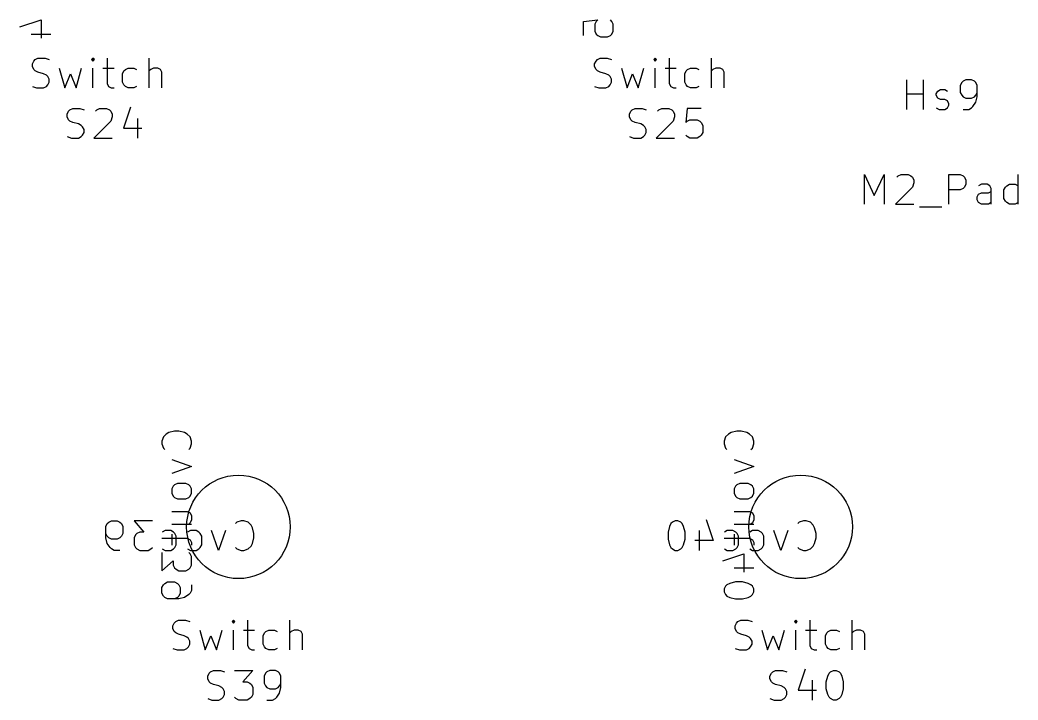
# Model space of a CAD drawing. Extents: x -8 to 301, y -173 to 11.
# Drawn here: x 177.87 to 211.6, y -48.35 to -25.36 of the extents above; entities that cross this region are included whole.
import ezdxf

# ---------------------------------------------------------------- set-up
doc = ezdxf.new("R2010")
doc.units = 0
doc.layers.add('BLACK', color=7, linetype='CONTINUOUS')

msp = doc.modelspace()

# ---------------------------------------------------------------- linework, layer by layer
at = {"layer": 'BLACK', "linetype": 'CONTINUOUS'}
for p, q in [((177.8672, -25.599999), (178.581485, -25.361904)), ((178.581485, -25.361904), (178.581485, -25.980951)), ((196.914819, -25.409523), (197.391009, -25.361904)), ((196.914819, -25.885713), (196.914819, -25.409523)), ((197.34339, -25.409523), (197.295771, -25.504761)), ((197.295771, -25.504761), (197.295771, -25.742856)), ((197.391009, -25.361904), (197.34339, -25.409523)), ((197.8672, -25.409523), (197.81958, -25.361904)), ((197.914819, -25.504761), (197.8672, -25.409523)), ((197.914819, -25.742856), (197.914819, -25.504761)), ((178.248152, -25.838094), (178.914819, -25.838094)), ((197.295771, -25.742856), (197.34339, -25.838094)), ((197.34339, -25.838094), (197.391009, -25.885713)), ((197.391009, -25.885713), (197.486247, -25.933332)), ((197.486247, -25.933332), (197.724342, -25.933332)), ((197.724342, -25.933332), (197.81958, -25.885713)), ((197.81958, -25.885713), (197.8672, -25.838094)), ((197.8672, -25.838094), (197.914819, -25.742856)), ((178.285714, -26.845295), (178.333333, -26.750057)), ((178.285714, -26.940533), (178.285714, -26.845295)), ((178.333333, -27.035771), (178.285714, -26.940533)), ((178.333333, -26.750057), (178.380952, -26.702438)), ((178.380952, -26.702438), (178.47619, -26.654819)), ((178.47619, -26.654819), (178.714285, -26.654819)), ((178.714285, -26.654819), (178.857142, -26.702438)), ((180.333333, -26.654819), (180.285714, -26.702438)), ((180.285714, -26.702438), (180.333333, -26.750057)), ((180.380952, -26.702438), (180.333333, -26.654819)), ((180.333333, -26.654819), (180.333333, -26.750057)), ((180.333333, -26.750057), (180.380952, -26.702438)), ((180.809523, -26.654819), (180.809523, -27.511961)), ((182.238095, -27.654819), (182.238095, -26.654819)), ((197.285714, -26.845295), (197.333333, -26.750057)), ((197.285714, -26.940533), (197.285714, -26.845295)), ((197.333333, -27.035771), (197.285714, -26.940533)), ((197.333333, -26.750057), (197.380952, -26.702438)), ((197.380952, -26.702438), (197.47619, -26.654819)), ((197.47619, -26.654819), (197.714285, -26.654819)), ((197.714285, -26.654819), (197.857142, -26.702438)), ((199.333333, -26.654819), (199.285714, -26.702438)), ((199.285714, -26.702438), (199.333333, -26.750057)), ((199.380952, -26.702438), (199.333333, -26.654819)), ((199.333333, -26.654819), (199.333333, -26.750057)), ((199.333333, -26.750057), (199.380952, -26.702438)), ((199.809523, -26.654819), (199.809523, -27.511961)), ((201.238095, -27.654819), (201.238095, -26.654819)), ((178.380952, -27.08339), (178.333333, -27.035771)), ((178.47619, -27.131009), (178.380952, -27.08339)), ((178.666666, -27.178628), (178.47619, -27.131009)), ((178.761904, -27.226247), (178.666666, -27.178628)), ((178.809523, -27.273866), (178.761904, -27.226247)), ((178.857142, -27.369104), (178.809523, -27.273866)), ((179.190476, -26.988152), (179.380952, -27.654819)), ((179.380952, -27.654819), (179.571428, -27.178628)), ((179.571428, -27.178628), (179.761904, -27.654819)), ((179.761904, -27.654819), (179.95238, -26.988152)), ((180.333333, -27.654819), (180.333333, -26.988152)), ((180.666666, -26.988152), (181.047618, -26.988152)), ((181.333333, -27.178628), (181.380952, -27.08339)), ((181.333333, -27.464342), (181.333333, -27.178628)), ((181.380952, -27.08339), (181.428571, -27.035771)), ((181.428571, -27.035771), (181.523809, -26.988152)), ((181.523809, -26.988152), (181.714285, -26.988152)), ((181.714285, -26.988152), (181.809523, -27.035771)), ((182.285714, -27.035771), (182.238095, -27.08339)), ((182.380952, -26.988152), (182.285714, -27.035771)), ((182.523809, -26.988152), (182.380952, -26.988152)), ((182.619047, -27.035771), (182.523809, -26.988152)), ((182.666666, -27.131009), (182.619047, -27.035771)), ((182.666666, -27.654819), (182.666666, -27.131009)), ((197.380952, -27.08339), (197.333333, -27.035771)), ((197.47619, -27.131009), (197.380952, -27.08339)), ((197.666666, -27.178628), (197.47619, -27.131009)), ((197.761904, -27.226247), (197.666666, -27.178628)), ((197.809523, -27.273866), (197.761904, -27.226247)), ((197.857142, -27.369104), (197.809523, -27.273866)), ((198.190476, -26.988152), (198.380952, -27.654819)), ((198.380952, -27.654819), (198.571428, -27.178628)), ((198.571428, -27.178628), (198.761904, -27.654819)), ((198.761904, -27.654819), (198.95238, -26.988152)), ((199.333333, -27.654819), (199.333333, -26.988152)), ((199.666666, -26.988152), (200.047618, -26.988152)), ((200.333333, -27.178628), (200.380952, -27.08339)), ((200.333333, -27.464342), (200.333333, -27.178628)), ((200.380952, -27.08339), (200.428571, -27.035771)), ((200.428571, -27.035771), (200.523809, -26.988152)), ((200.523809, -26.988152), (200.714285, -26.988152)), ((200.714285, -26.988152), (200.809523, -27.035771)), ((201.285714, -27.035771), (201.238095, -27.08339)), ((201.380952, -26.988152), (201.285714, -27.035771)), ((201.523809, -26.988152), (201.380952, -26.988152)), ((201.619047, -27.035771), (201.523809, -26.988152)), ((201.666666, -27.131009), (201.619047, -27.035771)), ((201.666666, -27.654819), (201.666666, -27.131009)), ((178.285714, -27.6072), (178.428571, -27.654819)), ((178.428571, -27.654819), (178.666666, -27.654819)), ((178.666666, -27.654819), (178.761904, -27.6072)), ((178.761904, -27.6072), (178.809523, -27.55958)), ((178.809523, -27.55958), (178.857142, -27.464342)), ((178.857142, -27.464342), (178.857142, -27.369104)), ((180.809523, -27.511961), (180.857142, -27.6072)), ((180.857142, -27.6072), (180.95238, -27.654819)), ((180.95238, -27.654819), (181.047618, -27.654819)), ((181.380952, -27.55958), (181.333333, -27.464342)), ((181.428571, -27.6072), (181.380952, -27.55958)), ((181.523809, -27.654819), (181.428571, -27.6072)), ((181.714285, -27.654819), (181.523809, -27.654819)), ((181.809523, -27.6072), (181.714285, -27.654819)), ((197.285714, -27.6072), (197.428571, -27.654819)), ((197.428571, -27.654819), (197.666666, -27.654819)), ((197.666666, -27.654819), (197.761904, -27.6072)), ((197.761904, -27.6072), (197.809523, -27.55958)), ((197.809523, -27.55958), (197.857142, -27.464342)), ((197.857142, -27.464342), (197.857142, -27.369104)), ((199.809523, -27.511961), (199.857142, -27.6072)), ((199.857142, -27.6072), (199.95238, -27.654819)), ((199.95238, -27.654819), (200.047618, -27.654819)), ((200.380952, -27.55958), (200.333333, -27.464342)), ((200.428571, -27.6072), (200.380952, -27.55958)), ((200.523809, -27.654819), (200.428571, -27.6072)), ((200.714285, -27.654819), (200.523809, -27.654819)), ((200.809523, -27.6072), (200.714285, -27.654819)), ((207.833333, -28.384819), (207.833333, -27.384819)), ((208.404761, -28.384819), (208.404761, -27.384819)), ((209.690476, -27.480057), (209.642857, -27.575295)), ((209.642857, -27.575295), (209.642857, -27.81339)), ((209.738095, -27.432438), (209.690476, -27.480057)), ((209.833333, -27.384819), (209.738095, -27.432438)), ((210.023809, -27.384819), (209.833333, -27.384819)), ((210.119047, -27.432438), (210.023809, -27.384819)), ((210.166666, -27.480057), (210.119047, -27.432438)), ((210.214285, -27.575295), (210.166666, -27.480057)), ((210.214285, -27.956247), (210.214285, -27.575295)), ((207.833333, -27.861009), (208.404761, -27.861009)), ((208.833333, -27.861009), (208.880952, -27.765771)), ((208.833333, -27.908628), (208.833333, -27.861009)), ((208.880952, -28.003866), (208.833333, -27.908628)), ((208.880952, -27.765771), (208.97619, -27.718152)), ((208.97619, -27.718152), (209.119047, -27.718152)), ((209.119047, -27.718152), (209.214285, -27.765771)), ((209.642857, -27.81339), (209.690476, -27.908628)), ((209.690476, -27.908628), (209.738095, -27.956247)), ((209.738095, -27.956247), (209.833333, -28.003866)), ((210.023809, -28.003866), (210.119047, -27.956247)), ((210.119047, -27.956247), (210.166666, -27.908628)), ((210.166666, -27.908628), (210.214285, -27.81339)), ((210.166666, -28.146723), (210.214285, -27.956247)), ((181.604762, -28.3072), (181.366667, -29.021485)), ((208.97619, -28.051485), (208.880952, -28.003866)), ((209.119047, -28.051485), (208.97619, -28.051485)), ((209.214285, -28.099104), (209.119047, -28.051485)), ((209.261904, -28.194342), (209.214285, -28.099104)), ((209.214285, -28.3372), (209.261904, -28.241961)), ((209.261904, -28.241961), (209.261904, -28.194342)), ((209.833333, -28.003866), (210.023809, -28.003866)), ((210.023809, -28.3372), (210.071428, -28.28958)), ((210.071428, -28.28958), (210.166666, -28.146723)), ((179.461905, -28.545295), (179.509524, -28.450057)), ((179.461905, -28.640533), (179.461905, -28.545295)), ((179.509524, -28.735771), (179.461905, -28.640533)), ((179.509524, -28.450057), (179.557143, -28.402438)), ((179.557143, -28.402438), (179.652381, -28.354819)), ((179.652381, -28.354819), (179.890476, -28.354819)), ((179.890476, -28.354819), (180.033333, -28.402438)), ((180.414286, -28.450057), (180.461905, -28.402438)), ((180.461905, -28.402438), (180.557143, -28.354819)), ((180.557143, -28.354819), (180.795238, -28.354819)), ((180.795238, -28.354819), (180.890476, -28.402438)), ((180.890476, -28.402438), (180.938095, -28.450057)), ((180.938095, -28.450057), (180.985714, -28.545295)), ((180.985714, -28.640533), (180.938095, -28.78339)), ((180.985714, -28.545295), (180.985714, -28.640533)), ((198.461905, -28.545295), (198.509524, -28.450057)), ((198.461905, -28.640533), (198.461905, -28.545295)), ((198.509524, -28.735771), (198.461905, -28.640533)), ((198.509524, -28.450057), (198.557143, -28.402438)), ((198.557143, -28.402438), (198.652381, -28.354819)), ((198.652381, -28.354819), (198.890476, -28.354819)), ((198.890476, -28.354819), (199.033333, -28.402438)), ((199.414286, -28.450057), (199.461905, -28.402438)), ((199.461905, -28.402438), (199.557143, -28.354819)), ((199.557143, -28.354819), (199.795238, -28.354819)), ((199.795238, -28.354819), (199.890476, -28.402438)), ((199.890476, -28.402438), (199.938095, -28.450057)), ((199.938095, -28.450057), (199.985714, -28.545295)), ((199.985714, -28.640533), (199.938095, -28.78339)), ((199.985714, -28.545295), (199.985714, -28.640533)), ((200.414286, -28.354819), (200.366667, -28.831009)), ((200.890476, -28.354819), (200.414286, -28.354819)), ((208.833333, -28.3372), (208.928571, -28.384819)), ((208.928571, -28.384819), (209.119047, -28.384819)), ((209.119047, -28.384819), (209.214285, -28.3372)), ((209.738095, -28.384819), (209.928571, -28.384819)), ((209.928571, -28.384819), (210.023809, -28.3372)), ((179.557143, -28.78339), (179.509524, -28.735771)), ((179.652381, -28.831009), (179.557143, -28.78339)), ((179.842857, -28.878628), (179.652381, -28.831009)), ((179.938095, -28.926247), (179.842857, -28.878628)), ((179.985714, -28.973866), (179.938095, -28.926247)), ((180.033333, -29.069104), (179.985714, -28.973866)), ((180.938095, -28.78339), (180.366667, -29.354819)), ((181.842857, -28.688152), (181.842857, -29.354819)), ((198.557143, -28.78339), (198.509524, -28.735771)), ((198.652381, -28.831009), (198.557143, -28.78339)), ((198.842857, -28.878628), (198.652381, -28.831009)), ((198.938095, -28.926247), (198.842857, -28.878628)), ((198.985714, -28.973866), (198.938095, -28.926247)), ((199.033333, -29.069104), (198.985714, -28.973866)), ((199.938095, -28.78339), (199.366667, -29.354819)), ((200.366667, -28.831009), (200.414286, -28.78339)), ((200.414286, -28.78339), (200.509524, -28.735771)), ((200.509524, -28.735771), (200.747619, -28.735771)), ((200.747619, -28.735771), (200.842857, -28.78339)), ((200.842857, -28.78339), (200.890476, -28.831009)), ((200.890476, -28.831009), (200.938095, -28.926247)), ((200.938095, -28.926247), (200.938095, -29.164342)), ((179.461905, -29.3072), (179.604762, -29.354819)), ((179.842857, -29.354819), (179.938095, -29.3072)), ((179.938095, -29.3072), (179.985714, -29.25958)), ((179.985714, -29.25958), (180.033333, -29.164342)), ((180.033333, -29.164342), (180.033333, -29.069104)), ((181.366667, -29.021485), (181.985714, -29.021485)), ((198.461905, -29.3072), (198.604762, -29.354819)), ((198.842857, -29.354819), (198.938095, -29.3072)), ((198.938095, -29.3072), (198.985714, -29.25958)), ((198.985714, -29.25958), (199.033333, -29.164342)), ((199.033333, -29.164342), (199.033333, -29.069104)), ((200.414286, -29.3072), (200.366667, -29.25958)), ((200.509524, -29.354819), (200.414286, -29.3072)), ((200.842857, -29.3072), (200.747619, -29.354819)), ((200.890476, -29.25958), (200.842857, -29.3072)), ((200.938095, -29.164342), (200.890476, -29.25958)), ((179.604762, -29.354819), (179.842857, -29.354819)), ((180.366667, -29.354819), (180.985714, -29.354819)), ((198.604762, -29.354819), (198.842857, -29.354819)), ((199.366667, -29.354819), (199.985714, -29.354819)), ((200.747619, -29.354819), (200.509524, -29.354819)), ((206.404762, -31.584819), (206.404762, -30.584819)), ((206.404762, -30.584819), (206.738095, -31.299104)), ((206.738095, -31.299104), (207.071428, -30.584819)), ((207.071428, -30.584819), (207.071428, -31.584819)), ((207.5, -30.680057), (207.547619, -30.632438)), ((207.547619, -30.632438), (207.642857, -30.584819)), ((207.642857, -30.584819), (207.880952, -30.584819)), ((207.880952, -30.584819), (207.97619, -30.632438)), ((207.97619, -30.632438), (208.023809, -30.680057)), ((208.023809, -30.680057), (208.071428, -30.775295)), ((209.261905, -31.584819), (209.261905, -30.584819)), ((209.261905, -30.584819), (209.642857, -30.584819)), ((209.642857, -30.584819), (209.738095, -30.632438)), ((209.738095, -30.632438), (209.785714, -30.680057)), ((209.785714, -30.680057), (209.833333, -30.775295)), ((211.595238, -31.584819), (211.595238, -30.584819)), ((208.023809, -31.01339), (207.452381, -31.584819)), ((208.071428, -30.870533), (208.023809, -31.01339)), ((208.071428, -30.775295), (208.071428, -30.870533)), ((209.785714, -31.01339), (209.738095, -31.061009)), ((209.833333, -30.918152), (209.785714, -31.01339)), ((209.833333, -30.775295), (209.833333, -30.918152)), ((210.357143, -30.918152), (210.261905, -30.965771)), ((210.547619, -30.918152), (210.357143, -30.918152)), ((210.642857, -30.965771), (210.547619, -30.918152)), ((210.690476, -31.061009), (210.642857, -30.965771)), ((211.119048, -31.108628), (211.166667, -31.01339)), ((211.166667, -31.01339), (211.214286, -30.965771)), ((211.214286, -30.965771), (211.309524, -30.918152)), ((211.309524, -30.918152), (211.5, -30.918152)), ((211.5, -30.918152), (211.595238, -30.965771)), ((209.642857, -31.108628), (209.261905, -31.108628)), ((209.738095, -31.061009), (209.642857, -31.108628)), ((210.214286, -31.346723), (210.261905, -31.251485)), ((210.214286, -31.441961), (210.214286, -31.346723)), ((210.261905, -31.251485), (210.357143, -31.203866)), ((210.357143, -31.203866), (210.595238, -31.203866)), ((210.595238, -31.203866), (210.690476, -31.156247)), ((210.690476, -31.584819), (210.690476, -31.061009)), ((211.119048, -31.394342), (211.119048, -31.108628)), ((207.452381, -31.584819), (208.071428, -31.584819)), ((208.261905, -31.680057), (209.023809, -31.680057)), ((210.261905, -31.5372), (210.214286, -31.441961)), ((210.357143, -31.584819), (210.261905, -31.5372)), ((210.595238, -31.584819), (210.357143, -31.584819)), ((210.690476, -31.5372), (210.595238, -31.584819)), ((211.166667, -31.48958), (211.119048, -31.394342)), ((211.214286, -31.5372), (211.166667, -31.48958)), ((211.309524, -31.584819), (211.214286, -31.5372)), ((211.5, -31.584819), (211.309524, -31.584819)), ((211.595238, -31.5372), (211.5, -31.584819)), ((182.712438, -39.457141), (182.664819, -39.599998)), ((182.807676, -39.361903), (182.712438, -39.457141)), ((182.902914, -39.314284), (182.807676, -39.361903)), ((183.09339, -39.266665), (182.902914, -39.314284)), ((183.236247, -39.266665), (183.09339, -39.266665)), ((183.426723, -39.314284), (183.236247, -39.266665)), ((183.521961, -39.361903), (183.426723, -39.314284)), ((183.6172, -39.457141), (183.521961, -39.361903)), ((183.664819, -39.599998), (183.6172, -39.457141)), ((201.712438, -39.457141), (201.664819, -39.599998)), ((201.807676, -39.361903), (201.712438, -39.457141)), ((201.902914, -39.314284), (201.807676, -39.361903)), ((202.09339, -39.266665), (201.902914, -39.314284)), ((202.236247, -39.266665), (202.09339, -39.266665)), ((202.426723, -39.314284), (202.236247, -39.266665)), ((202.521961, -39.361903), (202.426723, -39.314284)), ((202.6172, -39.457141), (202.521961, -39.361903)), ((202.664819, -39.599998), (202.6172, -39.457141)), ((182.664819, -39.599998), (182.664819, -39.695236)), ((182.664819, -39.695236), (182.712438, -39.838093)), ((183.6172, -39.838093), (183.664819, -39.695236)), ((183.664819, -39.695236), (183.664819, -39.599998)), ((201.664819, -39.599998), (201.664819, -39.695236)), ((201.664819, -39.695236), (201.712438, -39.838093)), ((202.6172, -39.838093), (202.664819, -39.695236)), ((202.664819, -39.695236), (202.664819, -39.599998)), ((182.712438, -39.838093), (182.760057, -39.885712)), ((183.56958, -39.885712), (183.6172, -39.838093)), ((201.712438, -39.838093), (201.760057, -39.885712)), ((202.56958, -39.885712), (202.6172, -39.838093)), ((182.998152, -40.219046), (183.664819, -40.457141)), ((183.664819, -40.457141), (182.998152, -40.695236)), ((201.998152, -40.219046), (202.664819, -40.457141)), ((202.664819, -40.457141), (201.998152, -40.695236)), ((183.045771, -41.123808), (182.998152, -41.219046)), ((183.09339, -41.076189), (183.045771, -41.123808)), ((183.188628, -41.02857), (183.09339, -41.076189)), ((183.474342, -41.02857), (183.188628, -41.02857)), ((183.56958, -41.076189), (183.474342, -41.02857)), ((183.6172, -41.123808), (183.56958, -41.076189)), ((183.664819, -41.219046), (183.6172, -41.123808)), ((202.045771, -41.123808), (201.998152, -41.219046)), ((202.09339, -41.076189), (202.045771, -41.123808)), ((202.188628, -41.02857), (202.09339, -41.076189)), ((202.474342, -41.02857), (202.188628, -41.02857)), ((202.56958, -41.076189), (202.474342, -41.02857)), ((202.6172, -41.123808), (202.56958, -41.076189)), ((202.664819, -41.219046), (202.6172, -41.123808)), ((182.998152, -41.219046), (182.998152, -41.361903)), ((182.998152, -41.361903), (183.045771, -41.457141)), ((183.045771, -41.457141), (183.09339, -41.50476)), ((183.56958, -41.50476), (183.6172, -41.457141)), ((183.6172, -41.457141), (183.664819, -41.361903)), ((183.664819, -41.361903), (183.664819, -41.219046)), ((201.998152, -41.219046), (201.998152, -41.361903)), ((201.998152, -41.361903), (202.045771, -41.457141)), ((202.045771, -41.457141), (202.09339, -41.50476)), ((202.56958, -41.50476), (202.6172, -41.457141)), ((202.6172, -41.457141), (202.664819, -41.361903)), ((202.664819, -41.361903), (202.664819, -41.219046)), ((183.09339, -41.50476), (183.188628, -41.552379)), ((183.188628, -41.552379), (183.474342, -41.552379)), ((183.474342, -41.552379), (183.56958, -41.50476)), ((202.09339, -41.50476), (202.188628, -41.552379)), ((202.188628, -41.552379), (202.474342, -41.552379)), ((202.474342, -41.552379), (202.56958, -41.50476)), ((182.998152, -41.980951), (183.521961, -41.980951)), ((183.521961, -41.980951), (183.6172, -42.02857)), ((183.6172, -42.02857), (183.664819, -42.123808)), ((183.664819, -42.123808), (183.664819, -42.266665)), ((201.998152, -41.980951), (202.521961, -41.980951)), ((202.521961, -41.980951), (202.6172, -42.02857)), ((202.6172, -42.02857), (202.664819, -42.123808)), ((202.664819, -42.123808), (202.664819, -42.266665)), ((180.769999, -42.485295), (180.817618, -42.390057)), ((180.769999, -42.866247), (180.769999, -42.485295)), ((180.817618, -42.390057), (180.865237, -42.342438)), ((180.865237, -42.342438), (180.960475, -42.294819)), ((180.960475, -42.294819), (181.150951, -42.294819)), ((181.150951, -42.294819), (181.246189, -42.342438)), ((181.246189, -42.342438), (181.293808, -42.390057)), ((181.293808, -42.390057), (181.341427, -42.485295)), ((181.341427, -42.485295), (181.341427, -42.72339)), ((182.341427, -42.294819), (181.72238, -42.294819)), ((181.72238, -42.294819), (182.055713, -42.675771)), ((182.998152, -42.409522), (183.664819, -42.409522)), ((183.6172, -42.361903), (183.56958, -42.409522)), ((183.664819, -42.266665), (183.6172, -42.361903)), ((185.198571, -42.342438), (185.150952, -42.390057)), ((185.341428, -42.294819), (185.198571, -42.342438)), ((185.436666, -42.294819), (185.341428, -42.294819)), ((185.579523, -42.342438), (185.436666, -42.294819)), ((185.674761, -42.437676), (185.579523, -42.342438)), ((185.72238, -42.532914), (185.674761, -42.437676)), ((199.817618, -42.485295), (199.769999, -42.675771)), ((199.865237, -42.390057), (199.817618, -42.485295)), ((199.912856, -42.342438), (199.865237, -42.390057)), ((200.008094, -42.294819), (199.912856, -42.342438)), ((200.103332, -42.294819), (200.008094, -42.294819)), ((200.19857, -42.342438), (200.103332, -42.294819)), ((200.246189, -42.390057), (200.19857, -42.342438)), ((200.293808, -42.485295), (200.246189, -42.390057)), ((200.341427, -42.675771), (200.293808, -42.485295)), ((201.055713, -42.2472), (201.293808, -42.961485)), ((201.998152, -42.409522), (202.664819, -42.409522)), ((202.6172, -42.361903), (202.56958, -42.409522)), ((202.664819, -42.266665), (202.6172, -42.361903)), ((204.198571, -42.342438), (204.150952, -42.390057)), ((204.341428, -42.294819), (204.198571, -42.342438)), ((204.436666, -42.294819), (204.341428, -42.294819)), ((204.579523, -42.342438), (204.436666, -42.294819)), ((204.674761, -42.437676), (204.579523, -42.342438)), ((204.72238, -42.532914), (204.674761, -42.437676)), ((180.817618, -42.818628), (180.769999, -42.72339)), ((180.865237, -42.866247), (180.817618, -42.818628)), ((181.293808, -42.818628), (181.246189, -42.866247)), ((181.341427, -42.72339), (181.293808, -42.818628)), ((181.769999, -42.771009), (181.72238, -42.866247)), ((181.817618, -42.72339), (181.769999, -42.771009)), ((181.912856, -42.675771), (181.817618, -42.72339)), ((182.055713, -42.675771), (181.912856, -42.675771)), ((182.769999, -42.628152), (182.674761, -42.675771)), ((182.960475, -42.628152), (182.769999, -42.628152)), ((183.055713, -42.675771), (182.960475, -42.628152)), ((182.998152, -42.742856), (182.998152, -43.123808)), ((183.103332, -42.72339), (183.055713, -42.675771)), ((183.150951, -42.818628), (183.103332, -42.72339)), ((183.150951, -43.104342), (183.150951, -42.818628)), ((183.627142, -42.628152), (183.531904, -42.675771)), ((183.817618, -42.628152), (183.627142, -42.628152)), ((183.912856, -42.675771), (183.817618, -42.628152)), ((183.960475, -42.72339), (183.912856, -42.675771)), ((184.008094, -42.818628), (183.960475, -42.72339)), ((184.008094, -43.104342), (184.008094, -42.818628)), ((184.579523, -43.294819), (184.341428, -42.628152)), ((184.817618, -42.628152), (184.579523, -43.294819)), ((185.769999, -42.72339), (185.72238, -42.532914)), ((185.769999, -42.866247), (185.769999, -42.72339)), ((199.769999, -42.675771), (199.769999, -42.913866)), ((200.341427, -42.913866), (200.341427, -42.675771)), ((200.817618, -42.628152), (200.817618, -43.294819)), ((201.769999, -42.628152), (201.674761, -42.675771)), ((201.960475, -42.628152), (201.769999, -42.628152)), ((202.055713, -42.675771), (201.960475, -42.628152)), ((201.998152, -42.742856), (201.998152, -43.123808)), ((202.103332, -42.72339), (202.055713, -42.675771)), ((202.150951, -42.818628), (202.103332, -42.72339)), ((202.150951, -43.104342), (202.150951, -42.818628)), ((202.627142, -42.628152), (202.531904, -42.675771)), ((202.817618, -42.628152), (202.627142, -42.628152)), ((202.912856, -42.675771), (202.817618, -42.628152)), ((202.960475, -42.72339), (202.912856, -42.675771)), ((203.008094, -42.818628), (202.960475, -42.72339)), ((203.008094, -43.104342), (203.008094, -42.818628)), ((203.579523, -43.294819), (203.341428, -42.628152)), ((203.817618, -42.628152), (203.579523, -43.294819)), ((204.769999, -42.72339), (204.72238, -42.532914)), ((204.769999, -42.866247), (204.769999, -42.72339)), ((180.817618, -43.056723), (180.769999, -42.866247)), ((180.912856, -43.19958), (180.817618, -43.056723)), ((180.960475, -42.913866), (180.865237, -42.866247)), ((181.150951, -42.913866), (180.960475, -42.913866)), ((181.246189, -42.866247), (181.150951, -42.913866)), ((181.72238, -42.866247), (181.72238, -43.104342)), ((181.72238, -43.104342), (181.769999, -43.19958)), ((182.664819, -42.885713), (183.521961, -42.885713)), ((183.103332, -43.19958), (183.150951, -43.104342)), ((183.521961, -42.885713), (183.6172, -42.933332)), ((183.6172, -42.933332), (183.664819, -43.02857)), ((183.664819, -43.02857), (183.664819, -43.123808)), ((183.960475, -43.19958), (184.008094, -43.104342)), ((185.579523, -43.2472), (185.674761, -43.151961)), ((185.674761, -43.151961), (185.72238, -43.056723)), ((185.72238, -43.056723), (185.769999, -42.866247)), ((199.769999, -42.913866), (199.817618, -43.104342)), ((199.817618, -43.104342), (199.865237, -43.19958)), ((200.246189, -43.19958), (200.293808, -43.104342)), ((200.293808, -43.104342), (200.341427, -42.913866)), ((201.293808, -42.961485), (200.674761, -42.961485)), ((201.664819, -42.885713), (202.521961, -42.885713)), ((202.103332, -43.19958), (202.150951, -43.104342)), ((202.521961, -42.885713), (202.6172, -42.933332)), ((202.6172, -42.933332), (202.664819, -43.02857)), ((202.664819, -43.02857), (202.664819, -43.123808)), ((202.960475, -43.19958), (203.008094, -43.104342)), ((204.579523, -43.2472), (204.674761, -43.151961)), ((204.674761, -43.151961), (204.72238, -43.056723)), ((204.72238, -43.056723), (204.769999, -42.866247)), ((180.960475, -43.2472), (180.912856, -43.19958)), ((181.055713, -43.294819), (180.960475, -43.2472)), ((181.246189, -43.294819), (181.055713, -43.294819)), ((181.769999, -43.19958), (181.817618, -43.2472)), ((181.817618, -43.2472), (181.912856, -43.294819)), ((181.912856, -43.294819), (182.19857, -43.294819)), ((182.19857, -43.294819), (182.293808, -43.2472)), ((182.293808, -43.2472), (182.341427, -43.19958)), ((182.664819, -43.361904), (182.664819, -43.980951)), ((182.674761, -43.2472), (182.769999, -43.294819)), ((182.769999, -43.294819), (182.960475, -43.294819)), ((182.960475, -43.294819), (183.055713, -43.2472)), ((183.055713, -43.2472), (183.103332, -43.19958)), ((183.531904, -43.2472), (183.627142, -43.294819)), ((183.6172, -43.409523), (183.56958, -43.361904)), ((183.664819, -43.504761), (183.6172, -43.409523)), ((183.627142, -43.294819), (183.817618, -43.294819)), ((183.664819, -43.790475), (183.664819, -43.504761)), ((183.817618, -43.294819), (183.912856, -43.2472)), ((183.912856, -43.2472), (183.960475, -43.19958)), ((185.150952, -43.19958), (185.198571, -43.2472)), ((185.198571, -43.2472), (185.341428, -43.294819)), ((185.341428, -43.294819), (185.436666, -43.294819)), ((185.436666, -43.294819), (185.579523, -43.2472)), ((199.865237, -43.19958), (199.912856, -43.2472)), ((199.912856, -43.2472), (200.008094, -43.294819)), ((200.008094, -43.294819), (200.103332, -43.294819)), ((200.103332, -43.294819), (200.19857, -43.2472)), ((200.19857, -43.2472), (200.246189, -43.19958)), ((201.6172, -43.647618), (202.331485, -43.409523)), ((201.674761, -43.2472), (201.769999, -43.294819)), ((201.769999, -43.294819), (201.960475, -43.294819)), ((201.960475, -43.294819), (202.055713, -43.2472)), ((202.055713, -43.2472), (202.103332, -43.19958)), ((202.331485, -43.409523), (202.331485, -44.02857)), ((202.531904, -43.2472), (202.627142, -43.294819)), ((202.627142, -43.294819), (202.817618, -43.294819)), ((202.817618, -43.294819), (202.912856, -43.2472)), ((202.912856, -43.2472), (202.960475, -43.19958)), ((204.150952, -43.19958), (204.198571, -43.2472)), ((204.198571, -43.2472), (204.341428, -43.294819)), ((204.341428, -43.294819), (204.436666, -43.294819)), ((204.436666, -43.294819), (204.579523, -43.2472)), ((182.664819, -43.980951), (183.045771, -43.647618)), ((183.045771, -43.647618), (183.045771, -43.790475)), ((183.045771, -43.790475), (183.09339, -43.885713)), ((183.6172, -43.885713), (183.664819, -43.790475)), ((183.09339, -43.885713), (183.141009, -43.933332)), ((183.141009, -43.933332), (183.236247, -43.980951)), ((183.236247, -43.980951), (183.474342, -43.980951)), ((183.474342, -43.980951), (183.56958, -43.933332)), ((183.56958, -43.933332), (183.6172, -43.885713)), ((201.998152, -43.885713), (202.664819, -43.885713)), ((182.664819, -44.55238), (182.712438, -44.457142)), ((182.712438, -44.457142), (182.760057, -44.409523)), ((182.760057, -44.409523), (182.855295, -44.361904)), ((182.855295, -44.361904), (183.09339, -44.361904)), ((183.09339, -44.361904), (183.188628, -44.409523)), ((183.188628, -44.409523), (183.236247, -44.457142)), ((183.236247, -44.457142), (183.283866, -44.55238)), ((183.664819, -44.457142), (183.664819, -44.647618)), ((201.712438, -44.504761), (201.664819, -44.599999)), ((201.760057, -44.457142), (201.712438, -44.504761)), ((201.855295, -44.409523), (201.760057, -44.457142)), ((202.045771, -44.361904), (201.855295, -44.409523)), ((202.283866, -44.361904), (202.045771, -44.361904)), ((202.474342, -44.409523), (202.283866, -44.361904)), ((202.56958, -44.457142), (202.474342, -44.409523)), ((202.6172, -44.504761), (202.56958, -44.457142)), ((202.664819, -44.599999), (202.6172, -44.504761)), ((182.664819, -44.742856), (182.664819, -44.55238)), ((182.712438, -44.838094), (182.664819, -44.742856)), ((182.760057, -44.885713), (182.712438, -44.838094)), ((183.236247, -44.838094), (183.188628, -44.885713)), ((183.283866, -44.742856), (183.236247, -44.838094)), ((183.283866, -44.55238), (183.283866, -44.742856)), ((183.56958, -44.790475), (183.426723, -44.885713)), ((183.6172, -44.742856), (183.56958, -44.790475)), ((183.664819, -44.647618), (183.6172, -44.742856)), ((201.664819, -44.599999), (201.664819, -44.695237)), ((201.664819, -44.695237), (201.712438, -44.790475)), ((201.712438, -44.790475), (201.760057, -44.838094)), ((201.760057, -44.838094), (201.855295, -44.885713)), ((202.474342, -44.885713), (202.56958, -44.838094)), ((202.56958, -44.838094), (202.6172, -44.790475)), ((202.6172, -44.790475), (202.664819, -44.695237)), ((202.664819, -44.695237), (202.664819, -44.599999)), ((182.855295, -44.933332), (182.760057, -44.885713)), ((183.236247, -44.933332), (182.855295, -44.933332)), ((183.188628, -44.885713), (183.09339, -44.933332)), ((183.426723, -44.885713), (183.236247, -44.933332)), ((201.855295, -44.885713), (202.045771, -44.933332)), ((202.045771, -44.933332), (202.283866, -44.933332)), ((202.283866, -44.933332), (202.474342, -44.885713)), ((183.035714, -45.845295), (183.083333, -45.750057)), ((183.035714, -45.940533), (183.035714, -45.845295)), ((183.083333, -45.750057), (183.130952, -45.702438)), ((183.130952, -45.702438), (183.22619, -45.654819)), ((183.22619, -45.654819), (183.464285, -45.654819)), ((183.464285, -45.654819), (183.607142, -45.702438)), ((185.083333, -45.654819), (185.035714, -45.702438)), ((185.035714, -45.702438), (185.083333, -45.750057)), ((185.130952, -45.702438), (185.083333, -45.654819)), ((185.083333, -45.654819), (185.083333, -45.750057)), ((185.083333, -45.750057), (185.130952, -45.702438)), ((185.559523, -45.654819), (185.559523, -46.511961)), ((186.988095, -46.654819), (186.988095, -45.654819)), ((202.035714, -45.845295), (202.083333, -45.750057)), ((202.035714, -45.940533), (202.035714, -45.845295)), ((202.083333, -45.750057), (202.130952, -45.702438)), ((202.130952, -45.702438), (202.22619, -45.654819)), ((202.22619, -45.654819), (202.464285, -45.654819)), ((202.464285, -45.654819), (202.607142, -45.702438)), ((204.083333, -45.654819), (204.035714, -45.702438)), ((204.035714, -45.702438), (204.083333, -45.750057)), ((204.130952, -45.702438), (204.083333, -45.654819)), ((204.083333, -45.654819), (204.083333, -45.750057)), ((204.083333, -45.750057), (204.130952, -45.702438)), ((204.559523, -45.654819), (204.559523, -46.511961)), ((205.988095, -46.654819), (205.988095, -45.654819)), ((183.083333, -46.035771), (183.035714, -45.940533)), ((183.130952, -46.08339), (183.083333, -46.035771)), ((183.22619, -46.131009), (183.130952, -46.08339)), ((183.416666, -46.178628), (183.22619, -46.131009)), ((183.511904, -46.226247), (183.416666, -46.178628)), ((183.940476, -45.988152), (184.130952, -46.654819)), ((184.130952, -46.654819), (184.321428, -46.178628)), ((184.321428, -46.178628), (184.511904, -46.654819)), ((184.511904, -46.654819), (184.70238, -45.988152)), ((185.083333, -46.654819), (185.083333, -45.988152)), ((185.416666, -45.988152), (185.797618, -45.988152)), ((186.083333, -46.178628), (186.130952, -46.08339)), ((186.083333, -46.464342), (186.083333, -46.178628)), ((186.130952, -46.08339), (186.178571, -46.035771)), ((186.178571, -46.035771), (186.273809, -45.988152)), ((186.273809, -45.988152), (186.464285, -45.988152)), ((186.464285, -45.988152), (186.559523, -46.035771)), ((187.035714, -46.035771), (186.988095, -46.08339)), ((187.130952, -45.988152), (187.035714, -46.035771)), ((187.273809, -45.988152), (187.130952, -45.988152)), ((187.369047, -46.035771), (187.273809, -45.988152)), ((187.416666, -46.131009), (187.369047, -46.035771)), ((187.416666, -46.654819), (187.416666, -46.131009)), ((202.083333, -46.035771), (202.035714, -45.940533)), ((202.130952, -46.08339), (202.083333, -46.035771)), ((202.22619, -46.131009), (202.130952, -46.08339)), ((202.416666, -46.178628), (202.22619, -46.131009)), ((202.511904, -46.226247), (202.416666, -46.178628)), ((202.940476, -45.988152), (203.130952, -46.654819)), ((203.130952, -46.654819), (203.321428, -46.178628)), ((203.321428, -46.178628), (203.511904, -46.654819)), ((203.511904, -46.654819), (203.70238, -45.988152)), ((204.083333, -46.654819), (204.083333, -45.988152)), ((204.416666, -45.988152), (204.797618, -45.988152)), ((205.083333, -46.178628), (205.130952, -46.08339)), ((205.083333, -46.464342), (205.083333, -46.178628)), ((205.130952, -46.08339), (205.178571, -46.035771)), ((205.178571, -46.035771), (205.273809, -45.988152)), ((205.273809, -45.988152), (205.464285, -45.988152)), ((205.464285, -45.988152), (205.559523, -46.035771)), ((206.035714, -46.035771), (205.988095, -46.08339)), ((206.130952, -45.988152), (206.035714, -46.035771)), ((206.273809, -45.988152), (206.130952, -45.988152)), ((206.369047, -46.035771), (206.273809, -45.988152)), ((206.416666, -46.131009), (206.369047, -46.035771)), ((206.416666, -46.654819), (206.416666, -46.131009)), ((183.559523, -46.273866), (183.511904, -46.226247)), ((183.607142, -46.369104), (183.559523, -46.273866)), ((183.559523, -46.55958), (183.607142, -46.464342)), ((183.607142, -46.464342), (183.607142, -46.369104)), ((185.559523, -46.511961), (185.607142, -46.6072)), ((186.130952, -46.55958), (186.083333, -46.464342)), ((202.559523, -46.273866), (202.511904, -46.226247)), ((202.607142, -46.369104), (202.559523, -46.273866)), ((202.559523, -46.55958), (202.607142, -46.464342)), ((202.607142, -46.464342), (202.607142, -46.369104)), ((204.559523, -46.511961), (204.607142, -46.6072)), ((205.130952, -46.55958), (205.083333, -46.464342)), ((183.035714, -46.6072), (183.178571, -46.654819)), ((183.178571, -46.654819), (183.416666, -46.654819)), ((183.416666, -46.654819), (183.511904, -46.6072)), ((183.511904, -46.6072), (183.559523, -46.55958)), ((185.607142, -46.6072), (185.70238, -46.654819)), ((185.70238, -46.654819), (185.797618, -46.654819)), ((186.178571, -46.6072), (186.130952, -46.55958)), ((186.273809, -46.654819), (186.178571, -46.6072)), ((186.464285, -46.654819), (186.273809, -46.654819)), ((186.559523, -46.6072), (186.464285, -46.654819)), ((202.035714, -46.6072), (202.178571, -46.654819)), ((202.178571, -46.654819), (202.416666, -46.654819)), ((202.416666, -46.654819), (202.511904, -46.6072)), ((202.511904, -46.6072), (202.559523, -46.55958)), ((204.607142, -46.6072), (204.70238, -46.654819)), ((204.70238, -46.654819), (204.797618, -46.654819)), ((205.178571, -46.6072), (205.130952, -46.55958)), ((205.273809, -46.654819), (205.178571, -46.6072)), ((205.464285, -46.654819), (205.273809, -46.654819)), ((205.559523, -46.6072), (205.464285, -46.654819)), ((184.211905, -47.545295), (184.259524, -47.450057)), ((184.211905, -47.640533), (184.211905, -47.545295)), ((184.259524, -47.450057), (184.307143, -47.402438)), ((184.307143, -47.402438), (184.402381, -47.354819)), ((184.402381, -47.354819), (184.640476, -47.354819)), ((184.640476, -47.354819), (184.783333, -47.402438)), ((185.116667, -47.354819), (185.735714, -47.354819)), ((185.735714, -47.354819), (185.402381, -47.735771)), ((186.164286, -47.450057), (186.116667, -47.545295)), ((186.116667, -47.545295), (186.116667, -47.78339)), ((186.211905, -47.402438), (186.164286, -47.450057)), ((186.307143, -47.354819), (186.211905, -47.402438)), ((186.497619, -47.354819), (186.307143, -47.354819)), ((186.592857, -47.402438), (186.497619, -47.354819)), ((186.640476, -47.450057), (186.592857, -47.402438)), ((186.688095, -47.545295), (186.640476, -47.450057)), ((186.688095, -47.926247), (186.688095, -47.545295)), ((203.211905, -47.545295), (203.259524, -47.450057)), ((203.211905, -47.640533), (203.211905, -47.545295)), ((203.259524, -47.450057), (203.307143, -47.402438)), ((203.307143, -47.402438), (203.402381, -47.354819)), ((203.402381, -47.354819), (203.640476, -47.354819)), ((203.640476, -47.354819), (203.783333, -47.402438)), ((204.402381, -47.3072), (204.164286, -48.021485)), ((205.116667, -47.735771), (205.164286, -47.545295)), ((205.164286, -47.545295), (205.211905, -47.450057)), ((205.211905, -47.450057), (205.259524, -47.402438)), ((205.259524, -47.402438), (205.354762, -47.354819)), ((205.354762, -47.354819), (205.45, -47.354819)), ((205.45, -47.354819), (205.545238, -47.402438)), ((205.545238, -47.402438), (205.592857, -47.450057)), ((205.592857, -47.450057), (205.640476, -47.545295)), ((205.640476, -47.545295), (205.688095, -47.735771)), ((184.259524, -47.735771), (184.211905, -47.640533)), ((184.307143, -47.78339), (184.259524, -47.735771)), ((184.402381, -47.831009), (184.307143, -47.78339)), ((184.592857, -47.878628), (184.402381, -47.831009)), ((184.688095, -47.926247), (184.592857, -47.878628)), ((185.402381, -47.735771), (185.545238, -47.735771)), ((185.545238, -47.735771), (185.640476, -47.78339)), ((185.640476, -47.78339), (185.688095, -47.831009)), ((185.688095, -47.831009), (185.735714, -47.926247)), ((186.116667, -47.78339), (186.164286, -47.878628)), ((186.164286, -47.878628), (186.211905, -47.926247)), ((186.592857, -47.926247), (186.640476, -47.878628)), ((186.640476, -47.878628), (186.688095, -47.78339)), ((203.259524, -47.735771), (203.211905, -47.640533)), ((203.307143, -47.78339), (203.259524, -47.735771)), ((203.402381, -47.831009), (203.307143, -47.78339)), ((203.592857, -47.878628), (203.402381, -47.831009)), ((203.688095, -47.926247), (203.592857, -47.878628)), ((204.640476, -47.688152), (204.640476, -48.354819)), ((205.116667, -47.973866), (205.116667, -47.735771)), ((205.688095, -47.735771), (205.688095, -47.973866)), ((184.735714, -47.973866), (184.688095, -47.926247)), ((184.783333, -48.069104), (184.735714, -47.973866)), ((184.735714, -48.25958), (184.783333, -48.164342)), ((184.783333, -48.164342), (184.783333, -48.069104)), ((185.735714, -48.164342), (185.688095, -48.25958)), ((185.735714, -47.926247), (185.735714, -48.164342)), ((186.211905, -47.926247), (186.307143, -47.973866)), ((186.307143, -47.973866), (186.497619, -47.973866)), ((186.497619, -47.973866), (186.592857, -47.926247)), ((186.545238, -48.25958), (186.640476, -48.116723)), ((186.640476, -48.116723), (186.688095, -47.926247)), ((203.735714, -47.973866), (203.688095, -47.926247)), ((203.783333, -48.069104), (203.735714, -47.973866)), ((203.735714, -48.25958), (203.783333, -48.164342)), ((203.783333, -48.164342), (203.783333, -48.069104)), ((204.164286, -48.021485), (204.783333, -48.021485)), ((205.164286, -48.164342), (205.116667, -47.973866)), ((205.211905, -48.25958), (205.164286, -48.164342)), ((205.640476, -48.164342), (205.592857, -48.25958)), ((205.688095, -47.973866), (205.640476, -48.164342)), ((184.211905, -48.3072), (184.354762, -48.354819)), ((184.354762, -48.354819), (184.592857, -48.354819)), ((184.592857, -48.354819), (184.688095, -48.3072)), ((184.688095, -48.3072), (184.735714, -48.25958)), ((185.164286, -48.3072), (185.116667, -48.25958)), ((185.259524, -48.354819), (185.164286, -48.3072)), ((185.545238, -48.354819), (185.259524, -48.354819)), ((185.640476, -48.3072), (185.545238, -48.354819)), ((185.688095, -48.25958), (185.640476, -48.3072)), ((186.211905, -48.354819), (186.402381, -48.354819)), ((186.402381, -48.354819), (186.497619, -48.3072)), ((186.497619, -48.3072), (186.545238, -48.25958)), ((203.211905, -48.3072), (203.354762, -48.354819)), ((203.354762, -48.354819), (203.592857, -48.354819)), ((203.592857, -48.354819), (203.688095, -48.3072)), ((203.688095, -48.3072), (203.735714, -48.25958)), ((205.259524, -48.3072), (205.211905, -48.25958)), ((205.354762, -48.354819), (205.259524, -48.3072)), ((205.45, -48.354819), (205.354762, -48.354819)), ((205.545238, -48.3072), (205.45, -48.354819)), ((205.592857, -48.25958), (205.545238, -48.3072))]:
    msp.add_line(p, q, dxfattribs=at)
at = {"layer": 'BLACK'}
for centre in [(185.25, -42.5), (204.25, -42.5)]:
    msp.add_circle(centre, 1.75, dxfattribs=at)

doc.saveas('drawing.dxf')
